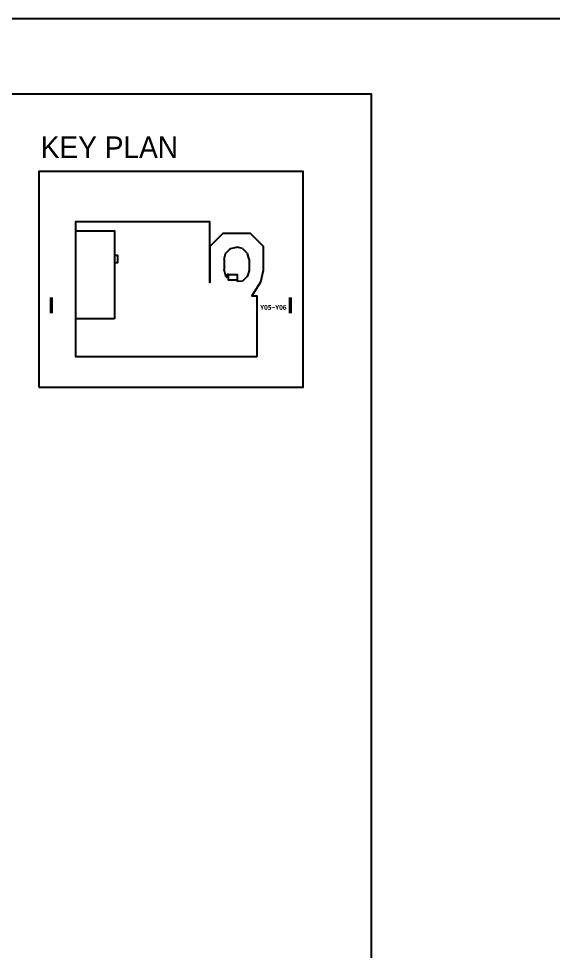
# Model space of a CAD drawing. Header units: millimetres. Extents: x 4754612 to 5801174, y 2368242 to 2777223.
# Drawn here: x 5178246 to 5277893, y 2550903 to 2724642 of the extents above; entities that cross this region are included whole.
import ezdxf
from ezdxf.enums import TextEntityAlignment as Align

# ---------------------------------------------------------------- set-up
doc = ezdxf.new("R2010")
doc.units = ezdxf.units.MM
doc.header["$LTSCALE"] = 1000
doc.layers.get('DEFPOINTS').update_dxf_attribs({"color": 151})
for name, color, linetype in [('A-TXT-2.7', 3, 'Continuous'), ('CON', 2, 'Continuous'), ('SYM', 7, 'Continuous')]:
    doc.layers.add(name, color=color, linetype=linetype)
doc.layers.add('Guide-line', color=151, linetype='Continuous', plot=False)
doc.styles.add('돋움', font='')
doc.styles.add('맑은고딕', font='malgunbd.ttf')
doc.styles.get('돋움').set_extended_font_data('Dotum')

# ---------------------------------------------------------------- blocks, each defined once
blk = doc.blocks.new('xxxxxxxx')
at = {"layer": 'DEFPOINTS', "linetype": 'ByBlock'}
for points in [[(44842066, -10941107), (45346066, -10941107), (45346066, -11297507), (44842066, -11297507)], [(44856466, -10955083), (45292815, -10955083), (45292815, -11282683), (44856466, -11282683)]]:
    blk.add_lwpolyline(points, close=True, dxfattribs=at)

msp = doc.modelspace()

# ---------------------------------------------------------------- linework, layer by layer
at = {"layer": 'CON'}
for p, q in [((5216532.548, 2679831.986), (5216804.568, 2680847.175)), ((5216804.568, 2680847.175), (5216884.921, 2680986.352)), ((5216884.921, 2680986.352), (5217628.092, 2681729.523)), ((5217628.092, 2681729.523), (5217767.269, 2681809.877)), ((5217767.269, 2681809.877), (5218782.458, 2682081.9)), ((5218782.458, 2682081.9), (5218943.166, 2682081.9)), ((5219958.356, 2681809.877), (5218943.166, 2682081.9)), ((5219958.356, 2681809.877), (5220097.533, 2681729.523)), ((5220840.703, 2680986.352), (5220097.533, 2681729.523)), ((5220840.703, 2680986.352), (5220921.057, 2680847.175)), ((5221193.076, 2679831.986), (5220921.057, 2680847.175)), ((5216532.548, 2679831.986), (5216532.548, 2677903.492)), ((5221193.076, 2679831.986), (5221193.068, 2679671.271)), ((5221193.068, 2679671.271), (5221193.068, 2677903.492)), ((5216532.548, 2677742.784), (5216532.548, 2677903.492)), ((5216532.548, 2677742.784), (5216808.056, 2676729.604)), ((5221193.076, 2677742.784), (5220917.563, 2676729.603)), ((5221193.068, 2677903.492), (5221193.076, 2677742.784)), ((5216888.41, 2676590.427), (5216808.056, 2676729.604)), ((5216888.41, 2676590.427), (5216970.697, 2676508.584)), ((5217066.61, 2676992.301), (5217066.61, 2676548.464)), ((5217348.942, 2676992.301), (5217066.61, 2676992.301)), ((5218939.95, 2675899.488), (5218939.95, 2675701.798)), ((5219954.868, 2675770.92), (5218943.167, 2675701.798)), ((5220094.045, 2675851.274), (5219954.868, 2675770.92)), ((5220837.209, 2676590.426), (5220094.045, 2675851.274)), ((5220917.563, 2676729.603), (5220837.209, 2676590.426))]:
    msp.add_line(p, q, dxfattribs=at)
msp.add_lwpolyline([(5222623.376, 2661655.927), (5188906.869, 2661655.927), (5188906.869, 2686854.918), (5213784.444, 2686854.918), (5213784.444, 2675525.014), (5213913.003, 2675525.014), (5213913.003, 2682262.566), (5216351.863, 2684701.426), (5221373.747, 2684701.426), (5223812.606, 2682262.566), (5223812.606, 2677730.409), (5223338.591, 2675565.84), (5221725.865, 2672989.848), (5222623.376, 2672989.848), (5222623.376, 2661655.927)], dxfattribs=at)
for points in [[(5196138.722, 2668694.931), (5188906.873, 2668694.931), (5188906.873, 2685119.273), (5194370.936, 2685119.273), (5196138.722, 2685119.273), (5196138.722, 2684548.76)], [(5196138.722, 2680510.03), (5196138.722, 2679224.371), (5196725.306, 2679224.371), (5196725.306, 2680510.03)], [(5218943.19, 2675899.525), (5217352.182, 2675899.525), (5217352.182, 2676992.338), (5218943.19, 2676992.338)]]:
    msp.add_lwpolyline(points, close=True, dxfattribs=at)
msp.add_arc((5217010.362, 2676548.464), 56.248, 225.15503462, 0, dxfattribs=at)
at = {"layer": 'SYM'}
msp.add_lwpolyline([(5181994.097, 2655995.557), (5231283.629, 2655995.557), (5231283.629, 2696150.442), (5181994.097, 2696150.442)], close=True, dxfattribs=at)
at = {"layer": 'SYM', "color": 2}
msp.add_lwpolyline([(5228867.793, 2672737.886, 600, 600, 0), (5228867.793, 2669737.886, 0, 0, 0), (5184356.903, 2669737.886, 600, 600, 0), (5184356.903, 2672737.886, 600, 600, 0)], format="xyseb", dxfattribs=at)

# ---------------------------------------------------------------- block references
at = {"layer": 'Guide-line'}
msp.add_blockref('xxxxxxxx', (-40048892.161, 13665748.774), dxfattribs=at)

# ---------------------------------------------------------------- texts
at = {"layer": 'A-TXT-2.7', "style": '돋움'}
msp.add_text('KEY PLAN', height=4000, dxfattribs=at).set_placement((5182363.257, 2700704.526), align=Align.MIDDLE_LEFT)
at = {"layer": 'Guide-line', "style": '맑은고딕'}
msp.add_text('Y05~Y06', height=900, dxfattribs=at).set_placement((5225703.3, 2670856.866), align=Align.MIDDLE_CENTER)

doc.saveas('drawing.dxf')
